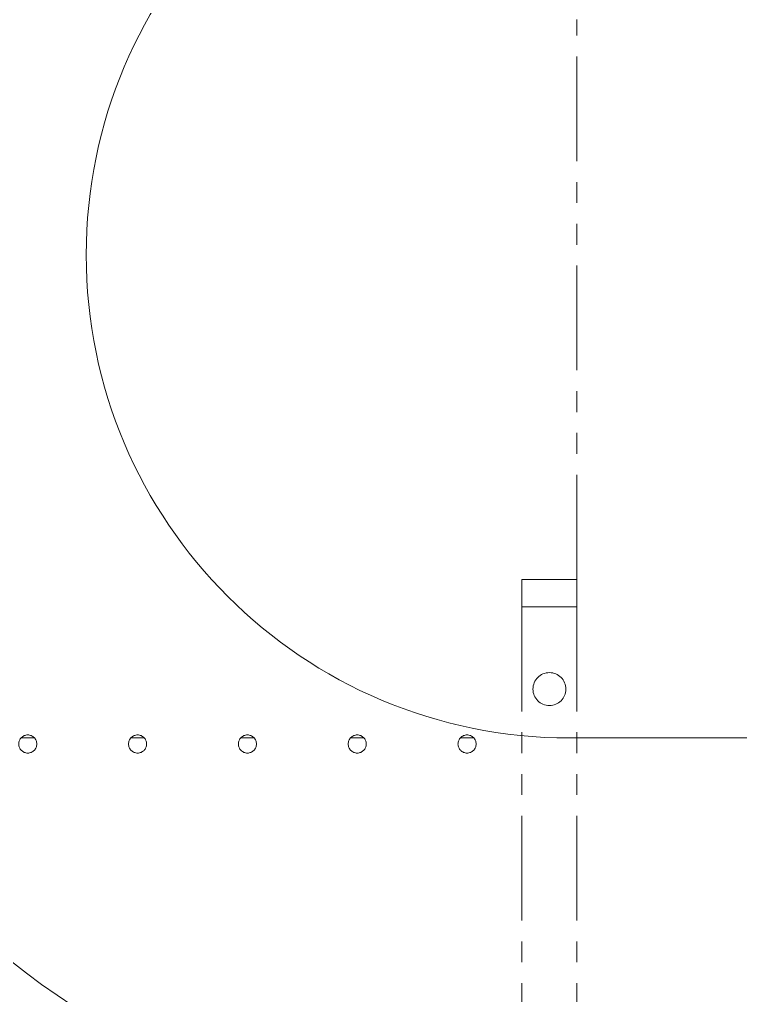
# Model space of a CAD drawing. Extents: x 500 to 100500, y -14500 to 21140.
# Drawn here: x 6410 to 6541.3, y -2068.5 to -1890.7 of the extents above; entities that cross this region are included whole.
import ezdxf

# ---------------------------------------------------------------- set-up
doc = ezdxf.new("R2010")
doc.units = 0
doc.linetypes.add('PHANTOM', pattern=[12.7, 6.35, -1.27, 1.27, -1.27, 1.27, -1.27])
doc.layers.get('0').update_dxf_attribs({"linetype": 'CONTINUOUS'})
doc.layers.add('D', color=7, linetype='CONTINUOUS')

# ---------------------------------------------------------------- blocks, each defined once
blk = doc.blocks.new('KZXCVASDF123')
at = {"color": 7, "linetype": 'Continuous', "lineweight": 18}
blk.add_line((-58560.92, -66141.57, 21.36), (-57914.57, -66141.57, 21.36), dxfattribs=at)
for radius, end in [(164, 241.4079), (88, 270)]:
    blk.add_arc((-58560.92, -66053.57, 21.36), radius, 90, end, dxfattribs=at)
blk = doc.blocks.new('KA$C100bd9fb')
at = {"color": 60, "linetype": 'PHANTOM', "lineweight": 18, "ltscale": 3}
for p, q in [((140, 370, 21.36), (140, 472, 21.36)), ((130, 370, 21.36), (140, 370, 21.36)), ((130, 365, 21.36), (130, 370, 21.36)), ((140, 370, 21.36), (140, 365, 21.36)), ((140, 365, 21.36), (130, 365, 21.36)), ((130, 365, 21.36), (130, 243, 21.36)), ((140, 365, 21.36), (140, 243, 21.36)), ((38.77, 341.1, 21.36), (41.23, 341.1, 21.36)), ((58.77, 341.1, 21.36), (61.23, 341.1, 21.36)), ((78.77, 341.1, 21.36), (81.23, 341.1, 21.36)), ((98.77, 341.1, 21.36), (101.23, 341.1, 21.36)), ((118.77, 341.1, 21.36), (121.23, 341.1, 21.36))]:
    blk.add_line(p, q, dxfattribs=at)
for centre, radius in [((135, 350, 21.36), 3), ((40, 340, 21.36), 1.65), ((60, 340, 21.36), 1.65), ((80, 340, 21.36), 1.65), ((100, 340, 21.36), 1.65), ((120, 340, 21.36), 1.65)]:
    blk.add_circle(centre, radius, dxfattribs=at)

msp = doc.modelspace()

# ---------------------------------------------------------------- block references
at = {"layer": 'D', "color": 1}
msp.add_blockref('KZXCVASDF123', (65071.07, 64119.97, -31.83), dxfattribs=at)
at = {"layer": 'D', "color": 0}
msp.add_blockref('KA$C100bd9fb', (6371.5, -2362.7, -31.83), dxfattribs=at)

doc.saveas('drawing.dxf')
